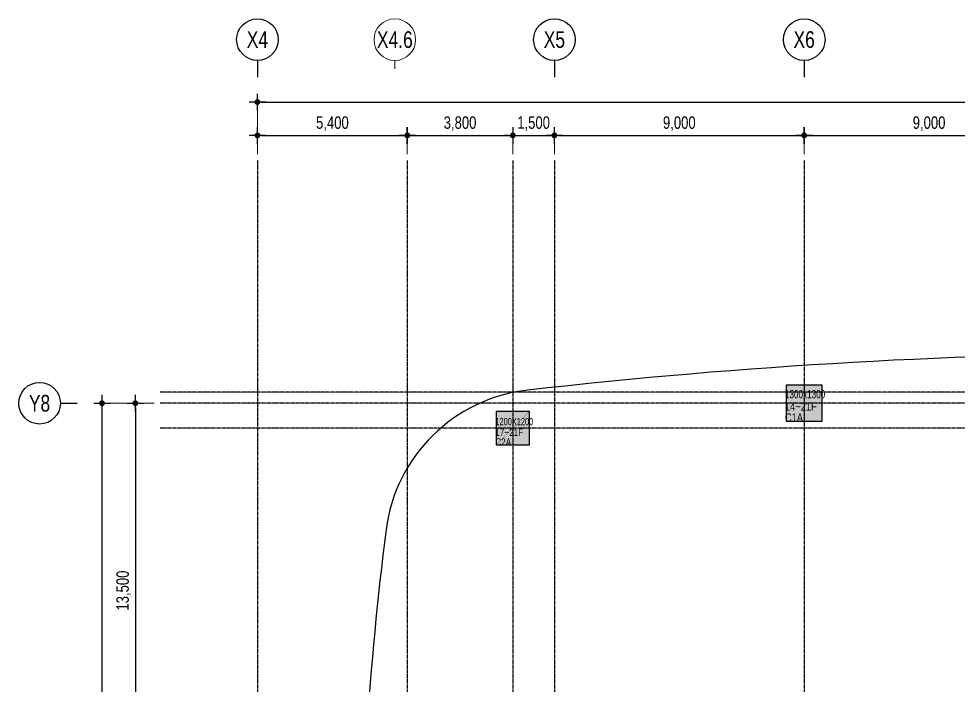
# Model space of a CAD drawing. Header units: millimetres. Extents: x -179076 to 173472, y -18667 to 271134.
# Drawn here: x -169087 to -135237, y 212859 to 236867 of the extents above; entities that cross this region are included whole.
import ezdxf
from ezdxf.enums import TextEntityAlignment as Align

# ---------------------------------------------------------------- set-up
doc = ezdxf.new("R2010")
doc.units = ezdxf.units.MM
doc.linetypes.add('X-GRID_5~ROOF$0$CENTER2', pattern=[1.125, 0.75, -0.125, 0.125, -0.125])
doc.layers.get('0').update_dxf_attribs({"lineweight": 20})
doc.layers.get('Defpoints').update_dxf_attribs({"color": 151, "lineweight": 9})
for name, color, linetype in [('A-DIM1', 7, 'Continuous'), ('A-SYM', 7, 'Continuous'), ('X-COL-21F$0$A-254', 254, 'Continuous'), ('X-COL-21F$0$A-COL', 2, 'Continuous'), ('X-EXT_21F$0$A-WIN', 6, 'Continuous'), ('X-GRID_5~ROOF$0$A-CEN1', 1, 'X-GRID_5~ROOF$0$CENTER2')]:
    doc.layers.add(name, color=color, linetype=linetype)
doc.styles.add('Heerim', font='', dxfattribs={"width": 0.8})
doc.styles.add('Hrtext', font='', dxfattribs={"width": 0.8})
doc.styles.add('X-COL-21F$0$Hrtext', font='arial.ttf', dxfattribs={"width": 0.8})
doc.styles.get('Heerim').set_extended_font_data('Dotum')
doc.styles.get('Hrtext').set_extended_font_data('Dotum')
doc.dimstyles.new('HEERIM(Ext)', dxfattribs={"dimtxt": 3, "dimasz": 1, "dimexe": 2, "dimexo": 1.5, "dimgap": 1, "dimtad": 1, "dimdec": 0, "dimzin": 0, "dimdsep": 46, "dimlunit": 6, "dimtxsty": 'Hrtext', "dimblk": 'dotdim1', "dimcen": 1, "dimdle": 2, "dimclrd": 256, "dimclre": 256, "dimclrt": 3, "dimadec": 0, "dimazin": 0, "dimtfac": 1, "dimtdec": 0, "dimtix": 1, "dimtmove": 2, "dimatfit": 3, "dimldrblk": 'dotdim1', "dimfxl": 2, "dimtolj": 1, "dimtzin": 0, "dimlwd": -1, "dimarcsym": 0})

# ---------------------------------------------------------------- blocks, each defined once
blk = doc.blocks.new('X-COL-21F$0$1200X1200_17~21F_C2A')
at = {"layer": 'X-COL-21F$0$A-254'}
h = blk.add_hatch(color=256, dxfattribs=at)
h.dxf.hatch_style = 1
h.paths.add_polyline_path([(-600, -600), (600, -600), (600, 600), (-600, 600)])
at = {"layer": 'Defpoints', "const_width": 0.653}
blk.add_lwpolyline([(600, 600), (-600, -600)], dxfattribs=at)
at = {"layer": 'X-COL-21F$0$A-COL'}
blk.add_lwpolyline([(-600, -600), (600, -600), (600, 600), (-600, 600)], close=True, dxfattribs=at)
at = {"layer": 'Defpoints', "style": 'X-COL-21F$0$Hrtext'}
for s, width, p in [('1200X1200', 0.7, (-629, 108)), ('17~21F', 0.8, (-629, -279))]:
    blk.add_text(s, height=262.5, dxfattribs=dict(at, width=width)).set_placement(p)
at = {"layer": 'Defpoints', "color": 6, "style": 'X-COL-21F$0$Hrtext', "width": 0.8}
blk.add_text('C2A', height=262.5, dxfattribs=at).set_placement((-629, -629))
blk = doc.blocks.new('X-COL-21F$0$1300X1300_14~21F_C1A')
at = {"layer": 'X-COL-21F$0$A-254'}
h = blk.add_hatch(color=256, dxfattribs=at)
h.dxf.hatch_style = 1
h.paths.add_polyline_path([(-650, -650), (650, -650), (650, 650), (-650, 650)])
at = {"layer": 'Defpoints', "const_width": 0.747}
blk.add_lwpolyline([(650, 650), (-650, -650)], dxfattribs=at)
at = {"layer": 'X-COL-21F$0$A-COL'}
blk.add_lwpolyline([(-650, -650), (650, -650), (650, 650), (-650, 650)], close=True, dxfattribs=at)
at = {"layer": 'Defpoints', "style": 'X-COL-21F$0$Hrtext'}
for s, width, p in [('1300x1300', 0.7, (-694, 177)), ('14~21F', 0.8, (-694, -266))]:
    blk.add_text(s, height=300, dxfattribs=dict(at, width=width)).set_placement(p)
at = {"layer": 'Defpoints', "color": 6, "style": 'X-COL-21F$0$Hrtext', "width": 0.8}
blk.add_text('C1A', height=300, dxfattribs=at).set_placement((-694, -666))
blk = doc.blocks.new('*U338')
for q in [(0, 0), (0, 2)]:
    blk.add_line((0, 4), q)
blk.add_circle((0, 9), 5)
at = {"style": 'Heerim', "width": 0.8}
blk.add_attdef('NO', text='', height=4, dxfattribs=at).set_placement((-0.01, 9.02), align=Align.MIDDLE_CENTER)
blk = doc.blocks.new('dotdim1')
at = {"layer": 'A-DIM1'}
for p, q in [((-2, 0), (2, 0)), ((0, 2), (0, -2))]:
    blk.add_line(p, q, dxfattribs=at)
at = {"layer": 'A-DIM1', "const_width": 0.7}
blk.add_lwpolyline([(0.35, 0, 1), (-0.35, 0, 1)], format="xyb", close=True, dxfattribs=at)
blk = doc.blocks.new('*D281')
at = {"layer": 'A-DIM1', "lineweight": -2, "transparency": 16777216}
for p, q in [((-12725, -100), (-14900, -100)), ((-12725, -39100), (-14900, -39100))]:
    blk.add_line(p, q, dxfattribs=at)
at = {"layer": 'A-DIM1', "transparency": 16777216}
blk.add_line((-14600, -38950), (-14600, -250), dxfattribs=at)
at = {"layer": 'Defpoints', "color": 0, "transparency": 16777216}
for p in [(-14600, -100), (-12500, -100), (-12500, -39100)]:
    blk.add_point(p, dxfattribs=at)
at = {"layer": 'A-DIM1', "transparency": 16777216, "xscale": 150, "yscale": 150, "zscale": 150}
for p, rotation in [((-14600, -100), 90), ((-14600, -39100), 270)]:
    blk.add_blockref('dotdim1', p, dxfattribs=dict(at, rotation=rotation))
at = {"layer": 'A-DIM1', "color": 3, "transparency": 16777216, "insert": (-15019, -19600), "char_height": 450, "attachment_point": 5, "rotation": 90, "style": 'Hrtext'}
blk.add_mtext('\\A1;39,000', dxfattribs=at)
blk = doc.blocks.new('*D282')
at = {"layer": 'A-DIM1', "lineweight": -2, "transparency": 16777216}
for p, q in [((-9000, 8875), (-9000, 11050)), ((54000, 8875), (54000, 11050))]:
    blk.add_line(p, q, dxfattribs=at)
at = {"layer": 'A-DIM1', "transparency": 16777216}
blk.add_line((-8850, 10750), (53850, 10750), dxfattribs=at)
at = {"layer": 'Defpoints', "color": 0, "transparency": 16777216}
for p in [(54000, 10750), (-9000, 8650), (54000, 8650)]:
    blk.add_point(p, dxfattribs=at)
at = {"layer": 'A-DIM1', "transparency": 16777216, "xscale": 150, "yscale": 150, "zscale": 150, "rotation": 180}
blk.add_blockref('dotdim1', (-9000, 10750), dxfattribs=at)
at = {"layer": 'A-DIM1', "transparency": 16777216, "xscale": 150, "yscale": 150, "zscale": 150}
blk.add_blockref('dotdim1', (54000, 10750), dxfattribs=at)
at = {"layer": 'A-DIM1', "color": 3, "transparency": 16777216, "insert": (22500, 11169), "char_height": 450, "attachment_point": 5, "style": 'Hrtext'}
blk.add_mtext('\\A1;63,000', dxfattribs=at)
blk = doc.blocks.new('*D286')
at = {"layer": 'A-DIM1', "lineweight": -2, "transparency": 16777216}
for p, q in [((-9000, 8875), (-9000, 9850)), ((-3600, 8875), (-3600, 9850))]:
    blk.add_line(p, q, dxfattribs=at)
at = {"layer": 'A-DIM1', "transparency": 16777216}
blk.add_line((-8850, 9550), (-3750, 9550), dxfattribs=at)
at = {"layer": 'Defpoints', "color": 0, "transparency": 16777216}
for p in [(-3600, 9550), (-9000, 8650), (-3600, 8650)]:
    blk.add_point(p, dxfattribs=at)
at = {"layer": 'A-DIM1', "transparency": 16777216, "xscale": 150, "yscale": 150, "zscale": 150, "rotation": 180}
blk.add_blockref('dotdim1', (-9000, 9550), dxfattribs=at)
at = {"layer": 'A-DIM1', "transparency": 16777216, "xscale": 150, "yscale": 150, "zscale": 150}
blk.add_blockref('dotdim1', (-3600, 9550), dxfattribs=at)
at = {"layer": 'A-DIM1', "color": 3, "transparency": 16777216, "insert": (-6300, 9969), "char_height": 450, "attachment_point": 5, "style": 'Hrtext'}
blk.add_mtext('\\A1;5,400', dxfattribs=at)
blk = doc.blocks.new('*D287')
at = {"layer": 'A-DIM1', "lineweight": -2, "transparency": 16777216}
for p, q in [((10700, 8875), (10700, 9850)), ((19700, 8875), (19700, 9850))]:
    blk.add_line(p, q, dxfattribs=at)
at = {"layer": 'A-DIM1', "transparency": 16777216}
blk.add_line((10850, 9550), (19550, 9550), dxfattribs=at)
at = {"layer": 'Defpoints', "color": 0, "transparency": 16777216}
for p in [(19700, 9550), (10700, 8650), (19700, 8650)]:
    blk.add_point(p, dxfattribs=at)
at = {"layer": 'A-DIM1', "transparency": 16777216, "xscale": 150, "yscale": 150, "zscale": 150, "rotation": 180}
blk.add_blockref('dotdim1', (10700, 9550), dxfattribs=at)
at = {"layer": 'A-DIM1', "transparency": 16777216, "xscale": 150, "yscale": 150, "zscale": 150}
blk.add_blockref('dotdim1', (19700, 9550), dxfattribs=at)
at = {"layer": 'A-DIM1', "color": 3, "transparency": 16777216, "insert": (15200, 9969), "char_height": 450, "attachment_point": 5, "style": 'Hrtext'}
blk.add_mtext('\\A1;9,000', dxfattribs=at)
blk = doc.blocks.new('*D289')
at = {"layer": 'A-DIM1', "lineweight": -2, "transparency": 16777216}
for p, q in [((-3600, 8875), (-3600, 9850)), ((200, 8875), (200, 9850))]:
    blk.add_line(p, q, dxfattribs=at)
at = {"layer": 'A-DIM1', "transparency": 16777216}
blk.add_line((-3450, 9550), (50, 9550), dxfattribs=at)
at = {"layer": 'Defpoints', "color": 0, "transparency": 16777216}
for p in [(200, 9550), (-3600, 8650), (200, 8650)]:
    blk.add_point(p, dxfattribs=at)
at = {"layer": 'A-DIM1', "transparency": 16777216, "xscale": 150, "yscale": 150, "zscale": 150, "rotation": 180}
blk.add_blockref('dotdim1', (-3600, 9550), dxfattribs=at)
at = {"layer": 'A-DIM1', "transparency": 16777216, "xscale": 150, "yscale": 150, "zscale": 150}
blk.add_blockref('dotdim1', (200, 9550), dxfattribs=at)
at = {"layer": 'A-DIM1', "color": 3, "transparency": 16777216, "insert": (-1700, 9969), "char_height": 450, "attachment_point": 5, "style": 'Hrtext'}
blk.add_mtext('\\A1;3,800', dxfattribs=at)
blk = doc.blocks.new('*D290')
at = {"layer": 'A-DIM1', "lineweight": -2, "transparency": 16777216}
for p, q in [((200, 8875), (200, 9850)), ((1700, 8875), (1700, 9850))]:
    blk.add_line(p, q, dxfattribs=at)
at = {"layer": 'A-DIM1', "transparency": 16777216}
for p, q in [((50, 9550), (-100, 9550)), ((200, 9550), (1700, 9550)), ((1850, 9550), (2000, 9550))]:
    blk.add_line(p, q, dxfattribs=at)
at = {"layer": 'Defpoints', "color": 0, "transparency": 16777216}
for p in [(1700, 9550), (200, 8650), (1700, 8650)]:
    blk.add_point(p, dxfattribs=at)
at = {"layer": 'A-DIM1', "transparency": 16777216, "xscale": 150, "yscale": 150, "zscale": 150}
blk.add_blockref('dotdim1', (200, 9550), dxfattribs=at)
at = {"layer": 'A-DIM1', "transparency": 16777216, "xscale": 150, "yscale": 150, "zscale": 150, "rotation": 180}
blk.add_blockref('dotdim1', (1700, 9550), dxfattribs=at)
at = {"layer": 'A-DIM1', "color": 3, "transparency": 16777216, "insert": (950, 9969), "char_height": 450, "attachment_point": 5, "style": 'Hrtext'}
blk.add_mtext('\\A1;1,500', dxfattribs=at)
blk = doc.blocks.new('*D291')
at = {"layer": 'A-DIM1', "lineweight": -2, "transparency": 16777216}
for p, q in [((1700, 8875), (1700, 9850)), ((10700, 8875), (10700, 9850))]:
    blk.add_line(p, q, dxfattribs=at)
at = {"layer": 'A-DIM1', "transparency": 16777216}
blk.add_line((1850, 9550), (10550, 9550), dxfattribs=at)
at = {"layer": 'Defpoints', "color": 0, "transparency": 16777216}
for p in [(10700, 9550), (1700, 8650), (10700, 8650)]:
    blk.add_point(p, dxfattribs=at)
at = {"layer": 'A-DIM1', "transparency": 16777216, "xscale": 150, "yscale": 150, "zscale": 150, "rotation": 180}
blk.add_blockref('dotdim1', (1700, 9550), dxfattribs=at)
at = {"layer": 'A-DIM1', "transparency": 16777216, "xscale": 150, "yscale": 150, "zscale": 150}
blk.add_blockref('dotdim1', (10700, 9550), dxfattribs=at)
at = {"layer": 'A-DIM1', "color": 3, "transparency": 16777216, "insert": (6200, 9969), "char_height": 450, "attachment_point": 5, "style": 'Hrtext'}
blk.add_mtext('\\A1;9,000', dxfattribs=at)
blk = doc.blocks.new('*D308')
at = {"layer": 'A-DIM1', "lineweight": -2, "transparency": 16777216}
for p, q in [((-12725, -100), (-13700, -100)), ((-12725, -13600), (-13700, -13600))]:
    blk.add_line(p, q, dxfattribs=at)
at = {"layer": 'A-DIM1', "transparency": 16777216}
blk.add_line((-13400, -250), (-13400, -13450), dxfattribs=at)
at = {"layer": 'Defpoints', "color": 0, "transparency": 16777216}
for p in [(-12500, -100), (-13400, -13600), (-12500, -13600)]:
    blk.add_point(p, dxfattribs=at)
at = {"layer": 'A-DIM1', "transparency": 16777216, "xscale": 150, "yscale": 150, "zscale": 150}
for p, rotation in [((-13400, -100), 90), ((-13400, -13600), 270)]:
    blk.add_blockref('dotdim1', p, dxfattribs=dict(at, rotation=rotation))
at = {"layer": 'A-DIM1', "color": 3, "transparency": 16777216, "insert": (-13819, -6850), "char_height": 450, "attachment_point": 5, "rotation": 90, "style": 'Hrtext'}
blk.add_mtext('\\A1;13,500', dxfattribs=at)
blk = doc.blocks.new('Grid_Office')
blk.add_line((-4050, 12250), (-4050, 11950))
blk.add_circle((-4050, 13000), 750)
at = {"layer": 'A-SYM', "const_width": 0.263}
blk.add_lwpolyline([(-4050, 11950), (-3600, 11950), (-3600, 11650)], dxfattribs=at)
at = {"layer": 'A-SYM', "xscale": 150, "yscale": 150, "zscale": 150}
for p, values in [((-9000, 11650), {'NO': 'X4'}), ((1700, 11650), {'NO': 'X5'}), ((10700, 11650), {'NO': 'X6'})]:
    blk.add_blockref('*U338', p, dxfattribs=at).add_auto_attribs(values)
at = {"layer": 'A-SYM'}
ref = blk.add_blockref('*U338', (-15500, -100), dxfattribs=dict(at, xscale=150.0000000000005, yscale=150.0000000000005, zscale=150.0000000000005, rotation=90))
ref.add_attrib('NO', 'Y8', dxfattribs={"layer": '0', "height": 600, "style": 'Heerim', "width": 0.8}).set_placement((-16852.7, -100.9, 0), align=Align.MIDDLE_CENTER)
at = {"layer": 'A-SYM', "style": 'Hrtext', "width": 0.8}
blk.add_text('X4.6', height=600, dxfattribs=at).set_placement((-4050, 13000), align=Align.MIDDLE_CENTER)
at = {"layer": 'A-DIM1'}
for base, p1, p2, picture, middle in [((54000, 10750), (-9000, 8650), (54000, 8650), '*D282', (22500, 11168.7)), ((-3600, 9550), (-9000, 8650), (-3600, 8650), '*D286', (-6300, 9968.7)), ((200, 9550), (-3600, 8650), (200, 8650), '*D289', (-1700, 9968.7)), ((1700, 9550), (200, 8650), (1700, 8650), '*D290', (950, 9968.7)), ((10700, 9550), (1700, 8650), (10700, 8650), '*D291', (6200, 9968.7)), ((19700, 9550), (10700, 8650), (19700, 8650), '*D287', (15200, 9968.7))]:
    dim = blk.add_linear_dim(base=base, p1=p1, p2=p2, dimstyle='HEERIM(Ext)', override={"dimscale": 150}, dxfattribs=at)
    dim.commit()
    dim.dimension.update_dxf_attribs({"geometry": picture, "text_midpoint": middle})
for base, p1, p2, picture, middle in [((-14600, -100), (-12500, -39100), (-12500, -100), '*D281', (-15018.7, -19600)), ((-13400, -13600), (-12500, -100), (-12500, -13600), '*D308', (-13818.7, -6850))]:
    dim = blk.add_linear_dim(base=base, p1=p1, p2=p2, angle=90, dimstyle='HEERIM(Ext)', override={"dimscale": 150}, dxfattribs=at)
    dim.commit()
    dim.dimension.update_dxf_attribs({"geometry": picture, "text_midpoint": middle})

msp = doc.modelspace()

# ---------------------------------------------------------------- linework, layer by layer
at = {"layer": 'X-EXT_21F$0$A-WIN'}
msp.add_lwpolyline([(-97787.3, 203717.5, 0.0316438), (-98721.1, 218457.1, 0.3456251), (-103819.7, 223488.1, 0.056648), (-150755, 223488.1, 0.3456251), (-155853.6, 218457.1, 0.0316438), (-156787.3, 203717.5, 0.0316438), (-155853.6, 188977.8, 0.3456251), (-150755, 183946.8, 0.056648), (-103819.7, 183946.8, 0.3456251), (-98721.1, 188977.8, 0.0316438)], format="xyb", close=True, dxfattribs=at)
at = {"layer": 'X-GRID_5~ROOF$0$A-CEN1', "ltscale": 10}
for p, q in [((-160487.3, 231767.5), (-160487.3, 175767.5)), ((-155087.3, 231767.5), (-155087.3, 175767.5)), ((-151287.3, 231767.5), (-151287.3, 175767.5)), ((-149787.3, 231767.5), (-149787.3, 175767.5)), ((-140787.3, 231767.5), (-140787.3, 175767.5))]:
    msp.add_line(p, q, dxfattribs=at)
for points in [[(-93987.3, 223417.5), (-163987.3, 223417.5)], [(-93987.3, 223017.5), (-163987.3, 223017.5)], [(-93987.3, 222117.5), (-163987.3, 222117.5)]]:
    msp.add_lwpolyline(points, dxfattribs=at)

# ---------------------------------------------------------------- block references
msp.add_blockref('Grid_Office', (-151487.3, 223117.5))
at = {"layer": 'X-COL-21F$0$A-COL'}
for name, p in [('X-COL-21F$0$1300X1300_14~21F_C1A', (-140787.3, 223017.5)), ('X-COL-21F$0$1200X1200_17~21F_C2A', (-151287.3, 222117.5))]:
    msp.add_blockref(name, p, dxfattribs=at)

doc.saveas('drawing.dxf')
